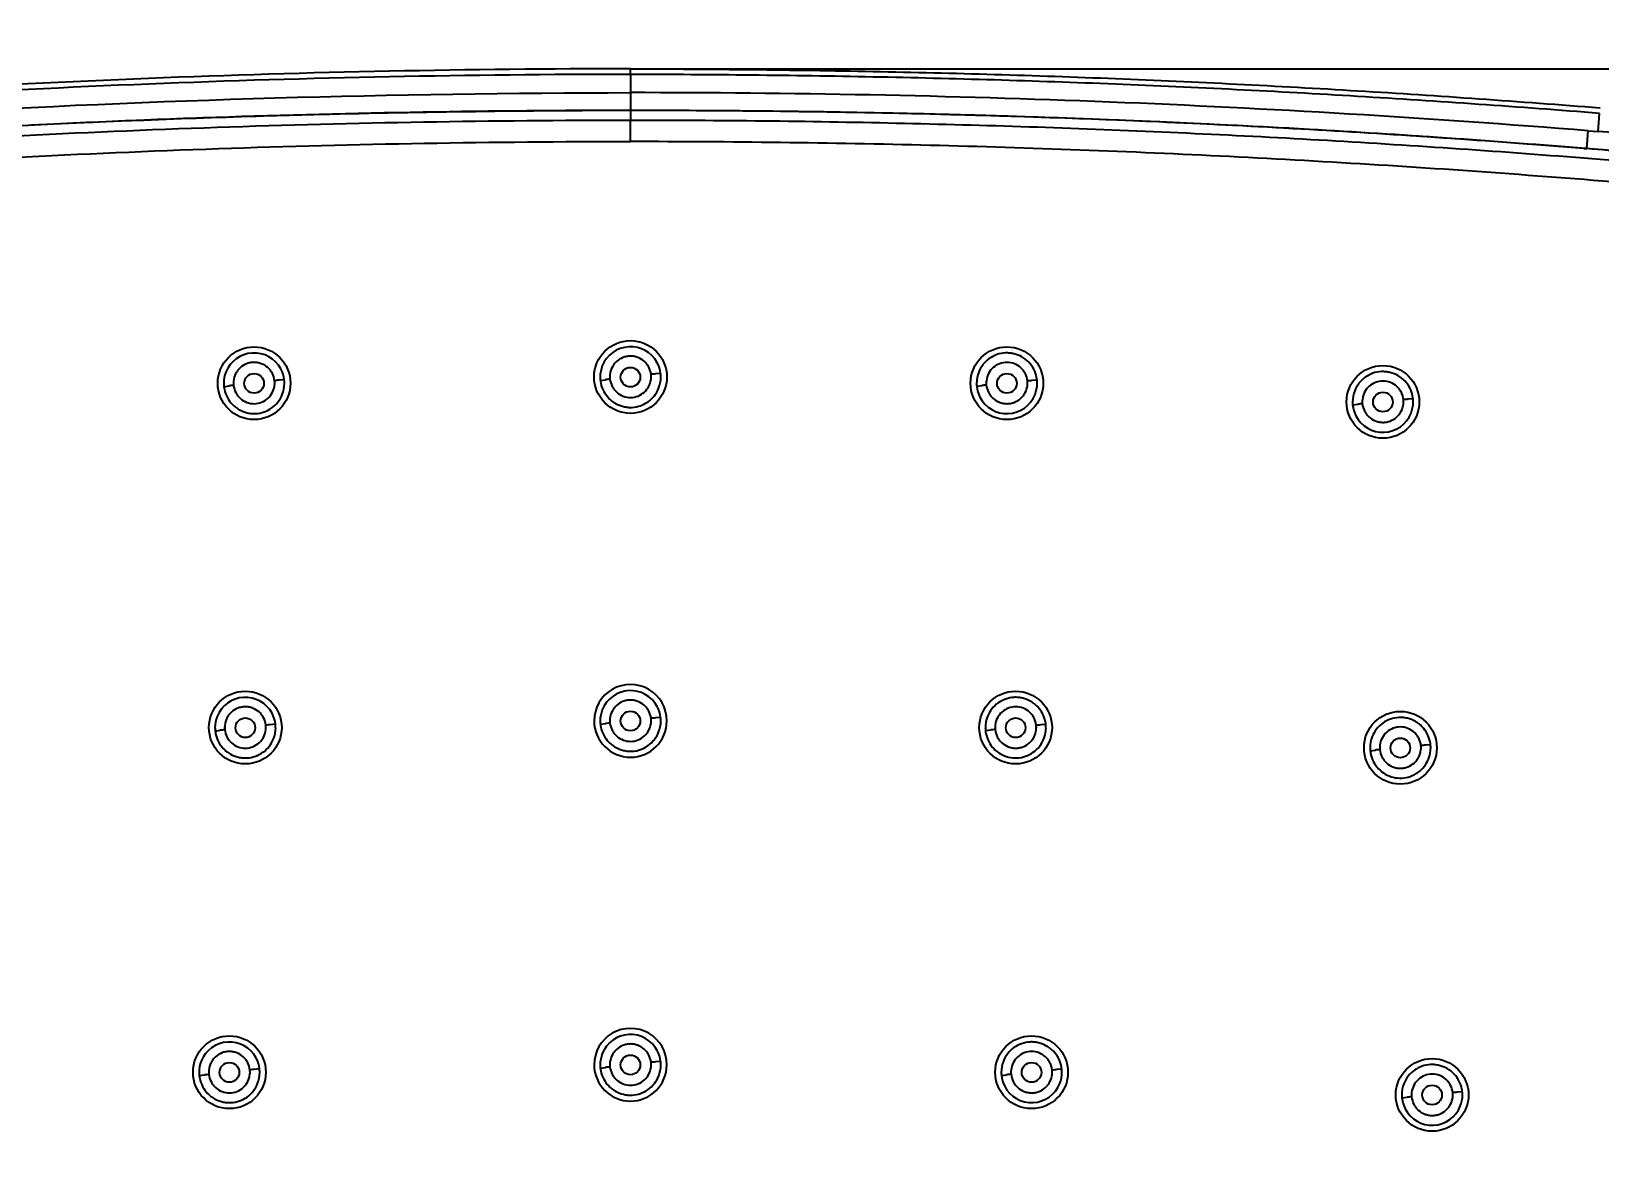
# Model space of a CAD drawing. Header units: inches. Extents: x 440 to 1212, y -520 to 27.
# Drawn here: x 618.9 to 698.5, y -304.6 to -247.6 of the extents above; entities that cross this region are included whole.
import ezdxf

# ---------------------------------------------------------------- set-up
doc = ezdxf.new("R2010")
doc.units = ezdxf.units.IN
doc.header["$LTSCALE"] = 1.21
doc.header["$MEASUREMENT"] = 0
doc.header["$PDMODE"] = 3
doc.header["$PDSIZE"] = 0.3125
doc.layers.get('0').update_dxf_attribs({"linetype": 'CONTINUOUS'})
doc.layers.get('Defpoints').update_dxf_attribs({"linetype": 'CONTINUOUS'})
doc.layers.add('DIM', color=2, linetype='CONTINUOUS')
doc.styles.get("Standard").update_dxf_attribs({"font": 'txt', "width": 0.8})
doc.dimstyles.new('사본 ISO-25', dxfattribs={"dimtxt": 4, "dimasz": 4, "dimexe": 1.25, "dimexo": 0.625, "dimgap": 1, "dimtad": 1, "dimtoh": 1, "dimdec": 1, "dimdsep": 46, "dimtxsty": 'Standard', "dimcen": 2.5, "dimclrd": 3, "dimclre": 3, "dimclrt": 4, "dimadec": 0, "dimazin": 0, "dimtfac": 1, "dimtdec": 1, "dimtmove": 0, "dimatfit": 3, "dimfxl": 1, "dimtfillclr": 4, "dimarcsym": 0})

# ---------------------------------------------------------------- blocks, each defined once
blk = doc.blocks.new('*D0')
at = {"layer": 'Defpoints', "color": 0, "transparency": 16777216}
for p in [(782.723, -176.327), (515.861, -348.016), (782.723, -348.015)]:
    blk.add_point(p, dxfattribs=at)
at = {"layer": 'DIM', "color": 3, "lineweight": -2, "transparency": 16777216}
for p, q in [((515.861, -347.391), (515.861, -175.078)), ((782.723, -347.39), (782.723, -175.077)), ((523.861, -176.328), (774.723, -176.327))]:
    blk.add_line(p, q, dxfattribs=at)
at = {"layer": 'DIM', "color": 3, "transparency": 16777216}
for points in [[(523.861, -174.994), (523.861, -177.661), (515.861, -176.328)], [(774.723, -174.994), (774.723, -177.661), (782.723, -176.327)]]:
    blk.add_solid(points, dxfattribs=at)
at = {"layer": 'DIM', "color": 4, "transparency": 16777216, "insert": (649.292, -171.328), "char_height": 8, "attachment_point": 5, "rotation": 0.00008}
blk.add_mtext('267.5', dxfattribs=at)
blk = doc.blocks.new('*D2')
at = {"layer": 'Defpoints', "color": 0, "transparency": 16777216}
for p in [(649.293, -249.516), (649.281, -446.516), (856.08, -446.529)]:
    blk.add_point(p, dxfattribs=at)
at = {"layer": 'DIM', "color": 3, "lineweight": -2, "transparency": 16777216}
for p, q in [((649.918, -249.516), (857.343, -249.529)), ((856.092, -257.529), (856.081, -438.529)), ((649.906, -446.516), (857.33, -446.529))]:
    blk.add_line(p, q, dxfattribs=at)
at = {"layer": 'DIM', "color": 3, "transparency": 16777216}
for points in [[(854.759, -257.529), (857.426, -257.529), (856.093, -249.529)], [(854.747, -438.529), (857.414, -438.529), (856.08, -446.529)]]:
    blk.add_solid(points, dxfattribs=at)
at = {"layer": 'DIM', "color": 4, "transparency": 16777216, "insert": (851.086, -348.029), "char_height": 8, "attachment_point": 5, "rotation": 89.99638}
blk.add_mtext('197', dxfattribs=at)

msp = doc.modelspace()

# ---------------------------------------------------------------- linework, layer by layer
at = {"color": 7, "linetype": 'Continuous'}
for p, q in [((649.293, -249.802), (649.293, -249.516)), ((649.293, -249.801), (649.293, -251.633)), ((649.293, -251.632), (649.293, -252.118)), ((649.293, -253.196), (649.293, -252.118)), ((698.442, -252.702), (698.516, -251.782)), ((697.866, -253.571), (697.94, -252.664)), ((697.94, -252.664), (698.442, -252.703)), ((697.719, -253.558), (697.866, -253.57)), ((650.824, -264.995), (650.557, -265.016)), ((628.645, -265.661), (628.906, -265.622)), ((631.707, -265.311), (631.444, -265.332)), ((647.762, -265.345), (648.024, -265.305)), ((666.876, -265.636), (667.144, -265.6)), ((669.944, -265.337), (669.681, -265.353)), ((685.973, -266.584), (686.24, -266.549)), ((689.04, -266.284), (688.778, -266.301)), ((650.824, -282.465), (650.558, -282.488)), ((628.199, -283.151), (628.46, -283.114)), ((631.262, -282.807), (630.994, -282.829)), ((647.762, -282.81), (648.024, -282.773)), ((667.322, -283.131), (667.59, -283.097)), ((670.389, -282.827), (670.127, -282.845)), ((686.862, -284.155), (687.13, -284.121)), ((689.929, -283.849), (689.667, -283.869)), ((647.761, -300.274), (648.024, -300.24)), ((650.825, -299.936), (650.558, -299.959)), ((627.389, -300.656), (627.651, -300.622)), ((630.453, -300.317), (630.185, -300.341)), ((668.132, -300.642), (668.4, -300.609)), ((671.199, -300.332), (670.937, -300.353)), ((688.475, -301.79), (688.744, -301.757)), ((691.542, -301.479), (691.281, -301.5))]:
    msp.add_line(p, q, dxfattribs=at)
for centre, radius in [((630.176, -265.485), 1.847), ((649.293, -265.169), 1.847), ((668.411, -265.485), 1.847), ((630.176, -265.493), 0.499), ((649.293, -265.178), 0.499), ((668.41, -265.493), 0.499), ((687.507, -266.433), 1.847), ((687.506, -266.441), 0.499), ((629.73, -282.978), 1.847), ((668.856, -282.978), 1.847), ((629.731, -282.984), 0.499), ((649.293, -282.643), 0.499), ((668.856, -282.984), 0.499), ((688.396, -284.001), 1.847), ((688.394, -284.007), 0.499), ((628.921, -300.486), 1.847), ((669.666, -300.486), 1.847), ((628.922, -300.491), 0.499), ((649.293, -300.109), 0.499), ((669.665, -300.491), 0.499), ((690.01, -301.633), 1.847), ((690.008, -301.638), 0.499)]:
    msp.add_circle(centre, radius, dxfattribs=at)
for centre, radius, start, end in [((649.346, -863.177), 613.662, 90.004956, 94.577354), ((649.368, -863.71), 613.91, 90.006943, 94.575688), ((649.559, -855.258), 604.532, 85.409685, 90.02522), ((650.291, -920.859), 669.226, 90.085441, 91.434488), ((649.338, -877.473), 625.839, 88.610173, 90.004085), ((648.734, -860.903), 609.25, 91.664714, 92.810239), ((649.541, -886.353), 634.713, 91.444751, 91.670803), ((649.7, -860.454), 608.816, 88.218677, 88.605433), ((650.121, -847.709), 596.064, 87.164506, 88.220984), ((650.708, -835.382), 583.723, 86.753944, 87.162188), ((651.672, -819.461), 567.773, 85.34814, 86.76015), ((648.702, -889.47), 637.797, 85.382401, 85.57899), ((649.293, -265.173), 1.541, 28.2996, 158.48691), ((630.176, -265.489), 1.541, 28.29557, 158.48337), ((649.284, -265.175), 1.55, 6.66473, 28.23273), ((630.185, -265.49), 1.55, 158.55026, 180.11852), ((630.167, -265.491), 1.55, 6.66052, 28.22871), ((649.302, -265.174), 1.55, 158.55367, 180.12214), ((649.267, -265.177), 1.514, 180.03392, 184.26907), ((649.296, -265.159), 1.053, 174.45533, 186.4997), ((652.187, -281.19), 16.256, 95.75474, 96.53879), ((649.29, -265.159), 1.053, 354.45539, 6.49873), ((649.274, -265.167), 1.56, 338.24735, 359.63099), ((649.333, -265.168), 1.501, 4.27533, 6.59765), ((649.311, -265.169), 1.523, 359.69289, 4.27033), ((668.421, -265.492), 1.551, 158.42199, 180.04789), ((630.15, -265.493), 1.514, 180.0302, 184.26544), ((630.125, -265.494), 1.489, 184.27076, 186.42399), ((630.993, -281.976), 16.487, 96.4793, 97.26958), ((630.178, -265.475), 1.053, 174.44384, 186.49394), ((633.082, -281.618), 16.368, 95.74372, 96.53753), ((630.172, -265.475), 1.053, 354.44397, 6.49306), ((630.157, -265.483), 1.56, 338.24961, 359.63393), ((630.216, -265.484), 1.501, 4.27342, 6.59317), ((630.194, -265.485), 1.523, 359.69605, 4.26843), ((649.242, -265.178), 1.489, 184.27439, 186.42758), ((650.087, -281.449), 16.275, 96.48126, 97.283), ((668.386, -265.491), 1.517, 180.07441, 183.66467), ((668.368, -265.493), 1.499, 183.66803, 185.48479), ((668.42, -265.486), 1.551, 185.55619, 207.20905), ((668.976, -282.211), 16.712, 95.52667, 96.29429), ((668.414, -265.475), 1.053, 173.5141, 185.54984), ((668.408, -265.475), 1.053, 353.51396, 5.5506), ((671.07, -281.869), 16.574, 94.80702, 95.58908), ((668.4, -265.487), 1.551, 338.09194, 359.74588), ((668.462, -265.483), 1.489, 3.63512, 5.64764), ((668.439, -265.485), 1.513, 359.66921, 3.63036), ((687.517, -266.44), 1.551, 158.41653, 180.037), ((668.41, -265.488), 1.541, 207.28387, 338.0168), ((687.483, -266.439), 1.517, 180.06336, 183.68479), ((687.465, -266.44), 1.499, 183.68821, 185.52092), ((687.516, -266.433), 1.551, 185.59171, 207.2413), ((688.173, -284.122), 17.679, 95.54982, 96.27635), ((687.511, -266.424), 1.053, 173.54241, 185.579), ((687.505, -266.424), 1.053, 353.54227, 5.57968), ((690.288, -283.97), 17.734, 94.88515, 95.6152), ((687.497, -266.434), 1.551, 338.10556, 359.7567), ((687.559, -266.431), 1.489, 3.65455, 5.67147), ((687.535, -266.432), 1.513, 359.68006, 3.64978), ((687.507, -266.436), 1.541, 207.3158, 338.03061), ((649.293, -282.636), 1.847, 359.85678, 180.21478), ((649.293, -282.64), 1.541, 28.18932, 158.4377), ((629.73, -282.981), 1.541, 28.18912, 158.43501), ((649.284, -282.642), 1.55, 6.54455, 28.12163), ((629.739, -282.982), 1.55, 158.50274, 180.0794), ((629.722, -282.983), 1.55, 6.54467, 28.1215), ((649.293, -282.636), 1.847, 180.21587, 359.8557), ((649.302, -282.641), 1.55, 158.50529, 180.08263), ((649.267, -282.644), 1.514, 179.99481, 184.20003), ((649.242, -282.645), 1.489, 184.20529, 186.34314), ((650.543, -303.232), 20.614, 96.38664, 97.01928), ((649.297, -282.629), 1.053, 174.35867, 186.39517), ((652.645, -302.986), 20.604, 95.81329, 96.43229), ((649.29, -282.629), 1.053, 354.35873, 6.39441), ((649.274, -282.634), 1.56, 338.27351, 359.66918), ((649.333, -282.635), 1.501, 4.2093, 6.47743), ((649.312, -282.636), 1.522, 359.73278, 4.20448), ((668.867, -282.984), 1.551, 158.4007, 180.00748), ((629.704, -282.985), 1.514, 179.99163, 184.19854), ((629.679, -282.986), 1.489, 184.2038, 186.34251), ((631, -303.76), 20.801, 96.38826, 97.01385), ((629.733, -282.97), 1.053, 174.34718, 186.39217), ((633.101, -303.506), 20.784, 95.81824, 96.43318), ((629.726, -282.97), 1.053, 354.34734, 6.39155), ((629.712, -282.976), 1.56, 338.27583, 359.6717), ((629.77, -282.976), 1.501, 4.21017, 6.47738), ((629.749, -282.977), 1.522, 359.7355, 4.20534), ((668.833, -282.984), 1.518, 180.03343, 183.72898), ((668.814, -282.985), 1.499, 183.73252, 185.60315), ((669.892, -304.165), 21.193, 95.63059, 96.23606), ((668.861, -282.97), 1.053, 173.61698, 185.64895), ((668.854, -282.97), 1.053, 353.61686, 5.64954), ((671.998, -303.921), 21.159, 95.07147, 95.68402), ((668.908, -282.975), 1.489, 3.70217, 5.72949), ((668.884, -282.977), 1.513, 359.70739, 3.69735), ((688.406, -284.007), 1.552, 158.39581, 179.99787), ((688.372, -284.007), 1.518, 180.0237, 183.74828), ((688.353, -284.008), 1.499, 183.75187, 185.63737), ((689.572, -306.533), 22.545, 95.64822, 96.21849), ((688.401, -283.994), 1.053, 173.64162, 185.67653), ((688.394, -283.994), 1.053, 353.64151, 5.67705), ((691.722, -306.703), 22.926, 95.1433, 95.70753), ((688.447, -283.998), 1.489, 3.71989, 5.75142), ((688.423, -284), 1.513, 359.71688, 3.71506), ((649.293, -300.104), 1.847, 359.89559, 180.15685), ((649.293, -300.106), 1.541, 28.08011, 158.38756), ((628.921, -300.488), 1.541, 28.08281, 158.38556), ((649.284, -300.109), 1.55, 6.42571, 28.01159), ((628.93, -300.49), 1.55, 158.45418, 180.03927), ((628.912, -300.491), 1.55, 6.42917, 28.01441), ((649.293, -300.104), 1.847, 180.1587, 359.89374), ((649.302, -300.108), 1.55, 158.45602, 180.0421), ((649.266, -300.11), 1.514, 179.95578, 184.13124), ((649.242, -300.112), 1.489, 184.13644, 186.25903), ((651.332, -328.165), 28.12, 96.29199, 96.7555), ((649.297, -300.099), 1.053, 174.2612, 186.29148), ((653.435, -327.931), 28.119, 95.87172, 96.32558), ((649.29, -300.099), 1.053, 354.26127, 6.29089), ((649.275, -300.101), 1.56, 338.29892, 359.70761), ((649.334, -300.102), 1.501, 4.14356, 6.35757), ((649.312, -300.103), 1.522, 359.77283, 4.13891), ((669.683, -300.493), 1.559, 158.42668, 179.91981), ((628.894, -300.492), 1.514, 179.95306, 184.1313), ((628.869, -300.494), 1.489, 184.13651, 186.26051), ((630.972, -328.658), 28.232, 96.2958, 96.75622), ((628.923, -300.481), 1.053, 174.25024, 186.29088), ((633.165, -329.283), 29.095, 95.8793, 96.31912), ((628.916, -300.481), 1.053, 354.25034, 6.29037), ((628.902, -300.483), 1.56, 338.30118, 359.70975), ((628.962, -300.484), 1.5, 4.14659, 6.36099), ((628.94, -300.485), 1.522, 359.77516, 4.14194), ((669.643, -300.491), 1.518, 179.99258, 183.7937), ((669.624, -300.492), 1.499, 183.79742, 185.72208), ((669.675, -300.485), 1.551, 185.79225, 207.42621), ((669.665, -300.488), 1.541, 207.4992, 338.11717), ((671.52, -329.429), 28.988, 95.73611, 96.17884), ((669.67, -300.481), 1.053, 173.71857, 185.74855), ((669.663, -300.481), 1.053, 353.71846, 5.74901), ((673.657, -329.474), 29.247, 95.33667, 95.7798), ((669.656, -300.486), 1.551, 338.19054, 359.82545), ((669.717, -300.483), 1.489, 3.76974, 5.81209), ((669.693, -300.484), 1.513, 359.74565, 3.76486), ((690.026, -301.64), 1.559, 158.42238, 179.91143), ((689.986, -301.638), 1.518, 179.98403, 183.81248), ((689.967, -301.639), 1.499, 183.81624, 185.75492), ((690.018, -301.632), 1.551, 185.8248, 207.45544), ((692.092, -332.772), 31.194, 95.74995, 96.1624), ((690.015, -301.628), 1.054, 173.73947, 185.77463), ((690.008, -301.628), 1.053, 353.73937, 5.77503), ((694.338, -333.818), 32.462, 95.40365, 95.80187), ((689.999, -301.633), 1.551, 338.20111, 359.83329), ((690.061, -301.63), 1.489, 3.78618, 5.83271), ((690.037, -301.631), 1.513, 359.75391, 3.78129), ((690.009, -301.635), 1.541, 207.52808, 338.1278)]:
    msp.add_arc(centre, radius, start, end, dxfattribs=at)
for points, knots in [([(649.293, -249.516), (653.4, -249.523), (661.615, -249.606), (673.934, -249.968), (686.245, -250.591), (694.443, -251.169), (698.539, -251.498)], [0, 0, 0, 0, 0.249906, 0.499902, 0.749958, 1, 1, 1, 1]), ([(698.516, -251.783), (694.422, -251.454), (686.227, -250.876), (673.922, -250.254), (661.609, -249.892), (653.398, -249.808), (649.293, -249.802)], [0, 0, 0, 0, 0.250059, 0.500111, 0.750091, 1, 1, 1, 1]), ([(601.223, -252.615), (605.22, -252.293), (621.221, -251.183), (637.265, -250.744), (649.293, -250.724)], [0, 0, 0, 0, 0.250044, 1, 1, 1, 1]), ([(649.293, -251.632), (645.782, -251.632), (638.76, -251.69), (629.984, -251.912), (622.967, -252.184), (617.707, -252.436), (612.448, -252.734), (607.193, -253.077), (601.94, -253.465), (597.566, -253.825), (594.069, -254.134), (591.446, -254.376), (588.825, -254.63), (585.333, -254.991), (580.972, -255.49), (575.756, -256.226), (570.572, -257.163), (567.15, -257.96), (565.453, -258.412)], [0, 0, 0, 0, 0.124999, 0.249998, 0.312498, 0.374998, 0.437497, 0.499997, 0.562496, 0.624996, 0.656246, 0.687495, 0.718745, 0.749995, 0.812497, 0.874997, 0.937499, 1, 1, 1, 1]), ([(755.172, -269.366), (754.301, -268.636), (752.504, -267.241), (750.15, -265.648), (748.208, -264.466), (746.724, -263.626), (745.212, -262.839), (743.159, -261.862), (740.536, -260.767), (737.321, -259.629), (734.058, -258.64), (730.755, -257.79), (727.423, -257.066), (722.952, -256.244), (718.451, -255.601), (713.938, -255.068), (710.548, -254.707), (707.155, -254.376), (703.761, -254.065), (700.365, -253.77), (695.835, -253.402), (690.168, -252.989), (683.364, -252.567), (676.555, -252.221), (669.743, -251.955), (660.656, -251.705), (653.838, -251.632), (649.293, -251.632)], [0, 0, 0, 0, 0.03125, 0.062501, 0.078129, 0.093756, 0.109383, 0.12501, 0.156261, 0.187513, 0.218765, 0.250016, 0.281269, 0.31252, 0.375017, 0.406268, 0.437517, 0.468766, 0.500015, 0.531264, 0.562513, 0.625011, 0.687509, 0.750008, 0.812506, 0.875005, 1, 1, 1, 1]), ([(565.578, -258.881), (567.296, -258.426), (570.756, -257.624), (575.985, -256.683), (581.223, -255.946), (585.585, -255.452), (589.068, -255.098), (591.678, -254.845), (594.289, -254.604), (597.77, -254.296), (602.124, -253.94), (607.351, -253.558), (612.583, -253.22), (619.563, -252.829), (628.297, -252.453), (638.791, -252.182), (645.791, -252.122), (649.293, -252.122)], [0, 0, 0, 0, 0.063344, 0.126565, 0.189402, 0.251889, 0.283068, 0.314233, 0.345391, 0.376544, 0.438842, 0.501139, 0.563439, 0.625748, 0.750404, 0.875143, 1, 1, 1, 1]), ([(649.293, -252.118), (653.793, -252.118), (660.542, -252.193), (669.535, -252.443), (676.274, -252.704), (683.007, -253.039), (689.732, -253.448), (696.448, -253.931), (702.038, -254.394), (706.507, -254.803), (709.858, -255.127), (713.21, -255.473), (716.561, -255.858), (719.911, -256.297), (723.26, -256.805), (726.606, -257.4), (729.947, -258.101), (733.282, -258.926), (736.598, -259.893), (739.876, -261.024), (743.09, -262.34), (745.694, -263.608), (747.718, -264.733), (749.208, -265.633), (750.672, -266.583), (752.585, -267.915), (753.969, -268.987), (754.864, -269.734)], [0, 0, 0, 0, 0.124131, 0.186172, 0.248189, 0.310178, 0.372133, 0.434049, 0.49593, 0.526875, 0.557834, 0.588816, 0.619831, 0.650894, 0.682025, 0.713255, 0.744627, 0.776199, 0.80799, 0.839896, 0.871826, 0.903739, 0.919709, 0.93571, 0.951759, 0.967844, 1, 1, 1, 1]), ([(521.199, -324.071), (521.431, -322.344), (521.821, -319.759), (522.42, -316.327), (522.907, -313.76), (523.429, -311.2), (524.176, -307.794), (525.019, -304.406), (525.987, -301.046), (526.786, -298.538), (527.655, -296.048), (528.596, -293.583), (529.613, -291.153), (531.072, -287.97), (532.699, -284.87), (534.525, -281.884), (535.999, -279.7), (537.577, -277.579), (539.262, -275.546), (541.058, -273.627), (542.955, -271.827), (544.939, -270.135), (547.006, -268.539), (549.163, -267.049), (551.41, -265.674), (553.731, -264.419), (556.9, -262.914), (560.984, -261.334), (566.018, -259.844), (571.138, -258.665), (576.31, -257.74), (581.503, -257.013), (585.834, -256.523), (589.298, -256.172), (591.897, -255.92), (594.497, -255.679), (597.965, -255.373), (602.303, -255.018), (607.512, -254.637), (612.724, -254.3), (619.677, -253.911), (628.378, -253.536), (638.831, -253.266), (645.805, -253.206), (649.293, -253.206)], [0, 0, 0, 0, 0.031186, 0.04677, 0.062352, 0.077936, 0.093525, 0.124742, 0.140395, 0.156097, 0.171838, 0.187582, 0.2033, 0.218978, 0.250232, 0.265879, 0.281585, 0.297375, 0.313151, 0.328818, 0.344386, 0.35992, 0.375472, 0.391088, 0.40681, 0.422578, 0.438298, 0.469564, 0.500817, 0.532169, 0.563546, 0.594814, 0.625979, 0.641549, 0.657121, 0.672696, 0.688273, 0.719429, 0.750582, 0.781734, 0.812887, 0.875209, 0.937572, 1, 1, 1, 1]), ([(649.293, -253.196), (654.368, -253.196), (664.514, -253.324), (679.715, -253.896), (692.359, -254.688), (701.191, -255.406), (706.231, -255.864), (708.749, -256.109), (710.007, -256.236)], [0, 0, 0, 0, 0.250336, 0.500473, 0.75036, 0.875198, 0.937601, 1, 1, 1, 1]), ([(755.738, -268.652), (754.77, -267.841), (752.771, -266.288), (750.131, -264.537), (747.939, -263.251), (746.255, -262.344), (744.538, -261.501), (742.217, -260.462), (739.266, -259.314), (735.665, -258.146), (732.021, -257.161), (728.339, -256.327), (724.628, -255.624), (720.902, -255.026), (717.166, -254.514), (713.425, -254.072), (709.682, -253.683), (704.688, -253.216), (700.941, -252.906), (698.442, -252.702)], [0, 0, 0, 0, 0.062595, 0.125392, 0.156968, 0.188598, 0.220227, 0.251815, 0.3147, 0.377135, 0.439468, 0.501869, 0.564311, 0.626717, 0.689038, 0.751297, 0.813509, 0.875683, 1, 1, 1, 1]), ([(631.218, -265.356), (631.201, -265.23), (631.146, -265.042), (631.008, -264.825), (630.831, -264.639), (630.606, -264.504), (630.359, -264.436), (630.166, -264.42), (629.974, -264.439), (629.728, -264.511), (629.506, -264.65), (629.332, -264.839), (629.198, -265.058), (629.145, -265.247), (629.13, -265.373)], [0, 0, 0, 0, 0.124741, 0.187318, 0.249975, 0.374781, 0.437405, 0.500066, 0.562719, 0.625326, 0.750111, 0.812745, 0.875316, 1, 1, 1, 1]), ([(650.336, -265.04), (650.319, -264.914), (650.263, -264.725), (650.125, -264.509), (649.949, -264.322), (649.724, -264.188), (649.477, -264.12), (649.284, -264.104), (649.092, -264.123), (648.846, -264.195), (648.623, -264.334), (648.45, -264.523), (648.315, -264.742), (648.263, -264.931), (648.248, -265.057)], [0, 0, 0, 0, 0.124742, 0.187319, 0.249977, 0.374787, 0.437412, 0.500073, 0.562727, 0.625333, 0.750116, 0.812748, 0.875318, 1, 1, 1, 1]), ([(669.777, -264.778), (669.709, -264.649), (669.58, -264.467), (669.363, -264.271), (669.119, -264.108), (668.843, -263.999), (668.553, -263.95), (668.26, -263.942), (667.897, -264.014), (667.502, -264.219), (667.179, -264.526), (667.032, -264.785), (666.978, -264.922)], [0, 0, 0, 0, 0.124719, 0.187136, 0.249637, 0.374637, 0.437267, 0.499772, 0.624287, 0.749146, 0.874671, 1, 1, 1, 1]), ([(669.456, -265.373), (669.441, -265.247), (669.389, -265.058), (669.254, -264.839), (669.081, -264.649), (668.804, -264.477), (668.42, -264.402), (668.035, -264.47), (667.7, -264.672), (667.458, -264.98), (667.385, -265.23), (667.368, -265.356)], [0, 0, 0, 0, 0.12493, 0.18762, 0.250377, 0.375378, 0.50034, 0.625266, 0.750255, 0.875109, 1, 1, 1, 1]), ([(669.944, -265.337), (669.939, -265.288), (669.91, -265.095), (669.844, -264.908), (669.777, -264.778)], [0, 0, 0, 0, 0.251388, 1, 1, 1, 1]), ([(688.873, -265.726), (688.805, -265.596), (688.676, -265.415), (688.459, -265.218), (688.215, -265.055), (687.939, -264.946), (687.649, -264.898), (687.356, -264.89), (686.993, -264.962), (686.599, -265.166), (686.276, -265.473), (686.128, -265.733), (686.075, -265.869)], [0, 0, 0, 0, 0.124712, 0.187127, 0.249625, 0.374623, 0.437253, 0.499758, 0.624274, 0.749136, 0.874664, 1, 1, 1, 1]), ([(628.645, -265.661), (628.65, -265.709), (628.681, -265.901), (628.749, -266.086), (628.818, -266.214)], [0, 0, 0, 0, 0.251271, 1, 1, 1, 1]), ([(629.132, -265.594), (629.149, -265.721), (629.205, -265.909), (629.343, -266.125), (629.519, -266.312), (629.799, -266.48), (630.184, -266.548), (630.568, -266.474), (630.9, -266.267), (631.136, -265.955), (631.205, -265.704), (631.22, -265.577)], [0, 0, 0, 0, 0.124926, 0.187615, 0.25037, 0.375367, 0.500328, 0.625256, 0.750248, 0.875107, 1, 1, 1, 1]), ([(647.762, -265.345), (647.767, -265.393), (647.798, -265.585), (647.866, -265.77), (647.935, -265.898)], [0, 0, 0, 0, 0.251269, 1, 1, 1, 1]), ([(647.935, -265.898), (648.003, -266.025), (648.133, -266.204), (648.35, -266.398), (648.594, -266.558), (648.869, -266.664), (649.157, -266.711), (649.448, -266.718), (649.809, -266.646), (650.201, -266.442), (650.522, -266.138), (650.669, -265.881), (650.723, -265.745)], [0, 0, 0, 0, 0.124651, 0.187056, 0.249557, 0.374606, 0.437279, 0.499832, 0.624403, 0.749271, 0.874732, 1, 1, 1, 1]), ([(648.25, -265.278), (648.267, -265.404), (648.323, -265.593), (648.461, -265.809), (648.637, -265.996), (648.917, -266.164), (649.302, -266.232), (649.686, -266.157), (650.018, -265.951), (650.254, -265.639), (650.323, -265.387), (650.338, -265.261)], [0, 0, 0, 0, 0.124927, 0.187617, 0.250373, 0.375372, 0.500335, 0.625263, 0.750254, 0.875109, 1, 1, 1, 1]), ([(667.366, -265.577), (667.382, -265.704), (667.434, -265.893), (667.568, -266.112), (667.741, -266.301), (667.964, -266.439), (668.211, -266.511), (668.403, -266.53), (668.595, -266.515), (668.843, -266.447), (669.067, -266.312), (669.244, -266.125), (669.382, -265.909), (669.437, -265.721), (669.454, -265.594)], [0, 0, 0, 0, 0.124742, 0.187322, 0.249981, 0.37479, 0.437416, 0.500078, 0.562731, 0.625337, 0.750118, 0.812749, 0.875319, 1, 1, 1, 1]), ([(688.553, -266.321), (688.538, -266.195), (688.485, -266.006), (688.351, -265.787), (688.177, -265.598), (687.9, -265.425), (687.516, -265.35), (687.131, -265.419), (686.796, -265.621), (686.555, -265.928), (686.482, -266.179), (686.465, -266.305)], [0, 0, 0, 0, 0.124933, 0.187626, 0.250384, 0.375386, 0.500347, 0.62527, 0.750255, 0.875108, 1, 1, 1, 1]), ([(689.04, -266.284), (689.035, -266.235), (689.006, -266.042), (688.94, -265.855), (688.873, -265.726)], [0, 0, 0, 0, 0.251383, 1, 1, 1, 1]), ([(628.818, -266.214), (628.886, -266.341), (629.016, -266.52), (629.233, -266.714), (629.477, -266.874), (629.752, -266.98), (630.04, -267.027), (630.331, -267.034), (630.692, -266.962), (631.083, -266.758), (631.405, -266.454), (631.552, -266.197), (631.606, -266.061)], [0, 0, 0, 0, 0.12464, 0.18704, 0.249537, 0.374579, 0.43725, 0.499801, 0.624374, 0.749248, 0.874719, 1, 1, 1, 1]), ([(686.463, -266.526), (686.479, -266.652), (686.531, -266.842), (686.666, -267.06), (686.839, -267.25), (687.062, -267.388), (687.308, -267.46), (687.5, -267.479), (687.693, -267.463), (687.94, -267.395), (688.165, -267.26), (688.341, -267.073), (688.479, -266.857), (688.535, -266.668), (688.551, -266.542)], [0, 0, 0, 0, 0.124746, 0.187327, 0.249987, 0.374798, 0.437423, 0.500084, 0.562735, 0.62534, 0.750118, 0.812748, 0.875318, 1, 1, 1, 1]), ([(630.772, -282.853), (630.755, -282.727), (630.7, -282.538), (630.563, -282.321), (630.387, -282.135), (630.162, -281.999), (629.915, -281.931), (629.722, -281.915), (629.53, -281.934), (629.283, -282.005), (629.061, -282.144), (628.887, -282.333), (628.752, -282.551), (628.699, -282.74), (628.684, -282.866)], [0, 0, 0, 0, 0.124748, 0.187327, 0.249984, 0.374787, 0.437407, 0.500064, 0.562714, 0.625317, 0.7501, 0.812734, 0.875308, 1, 1, 1, 1]), ([(650.337, -282.512), (650.319, -282.385), (650.264, -282.197), (650.127, -281.98), (649.951, -281.793), (649.726, -281.658), (649.478, -281.59), (649.286, -281.573), (649.094, -281.592), (648.847, -281.664), (648.625, -281.802), (648.451, -281.991), (648.316, -282.21), (648.263, -282.399), (648.248, -282.525)], [0, 0, 0, 0, 0.124749, 0.187329, 0.249988, 0.374793, 0.437415, 0.500073, 0.562722, 0.625325, 0.750105, 0.812738, 0.87531, 1, 1, 1, 1]), ([(670.222, -282.269), (670.154, -282.14), (670.025, -281.958), (669.808, -281.762), (669.564, -281.599), (669.288, -281.491), (668.998, -281.442), (668.706, -281.434), (668.342, -281.507), (667.948, -281.711), (667.625, -282.017), (667.478, -282.277), (667.424, -282.413)], [0, 0, 0, 0, 0.124712, 0.187128, 0.249627, 0.374626, 0.437258, 0.499765, 0.624282, 0.749143, 0.874666, 1, 1, 1, 1]), ([(669.902, -282.867), (669.887, -282.74), (669.834, -282.551), (669.699, -282.332), (669.525, -282.143), (669.248, -281.971), (668.864, -281.897), (668.479, -281.966), (668.144, -282.168), (667.904, -282.476), (667.831, -282.727), (667.814, -282.853)], [0, 0, 0, 0, 0.124937, 0.187631, 0.250389, 0.375387, 0.500342, 0.625261, 0.750246, 0.875102, 1, 1, 1, 1]), ([(648.25, -282.746), (648.267, -282.872), (648.322, -283.061), (648.46, -283.277), (648.636, -283.464), (648.916, -283.633), (649.3, -283.702), (649.685, -283.628), (650.016, -283.422), (650.253, -283.11), (650.323, -282.859), (650.338, -282.732)], [0, 0, 0, 0, 0.124935, 0.187627, 0.250383, 0.375379, 0.500334, 0.625255, 0.750243, 0.875101, 1, 1, 1, 1]), ([(670.389, -282.827), (670.385, -282.778), (670.356, -282.585), (670.289, -282.398), (670.222, -282.269)], [0, 0, 0, 0, 0.251377, 1, 1, 1, 1]), ([(689.761, -283.292), (689.693, -283.162), (689.564, -282.981), (689.347, -282.785), (689.103, -282.622), (688.826, -282.514), (688.537, -282.465), (688.245, -282.457), (687.881, -282.53), (687.487, -282.734), (687.164, -283.04), (687.017, -283.3), (686.963, -283.436)], [0, 0, 0, 0, 0.124701, 0.187112, 0.249608, 0.374603, 0.437234, 0.499741, 0.62426, 0.749126, 0.874655, 1, 1, 1, 1]), ([(628.199, -283.151), (628.204, -283.199), (628.235, -283.391), (628.303, -283.576), (628.371, -283.704)], [0, 0, 0, 0, 0.251286, 1, 1, 1, 1]), ([(628.371, -283.704), (628.439, -283.832), (628.569, -284.011), (628.786, -284.205), (629.03, -284.366), (629.305, -284.472), (629.593, -284.52), (629.885, -284.527), (630.246, -284.454), (630.638, -284.25), (630.96, -283.946), (631.107, -283.688), (631.16, -283.553)], [0, 0, 0, 0, 0.124649, 0.187049, 0.249544, 0.374576, 0.437239, 0.499782, 0.624346, 0.74922, 0.874703, 1, 1, 1, 1]), ([(628.686, -283.087), (628.703, -283.214), (628.758, -283.402), (628.896, -283.619), (629.072, -283.806), (629.351, -283.974), (629.736, -284.044), (630.12, -283.97), (630.452, -283.763), (630.689, -283.452), (630.759, -283.2), (630.774, -283.074)], [0, 0, 0, 0, 0.124934, 0.187625, 0.25038, 0.375373, 0.500326, 0.625247, 0.750237, 0.875099, 1, 1, 1, 1]), ([(647.762, -282.81), (647.767, -282.858), (647.798, -283.05), (647.866, -283.235), (647.934, -283.363)], [0, 0, 0, 0, 0.251284, 1, 1, 1, 1]), ([(647.934, -283.363), (648.002, -283.491), (648.132, -283.67), (648.349, -283.864), (648.593, -284.024), (648.868, -284.131), (649.156, -284.178), (649.448, -284.185), (649.809, -284.113), (650.201, -283.909), (650.522, -283.605), (650.669, -283.347), (650.723, -283.212)], [0, 0, 0, 0, 0.124664, 0.187072, 0.249573, 0.374614, 0.43728, 0.499825, 0.624386, 0.749251, 0.874719, 1, 1, 1, 1]), ([(667.322, -283.131), (667.327, -283.18), (667.356, -283.372), (667.421, -283.559), (667.488, -283.689)], [0, 0, 0, 0, 0.250942, 1, 1, 1, 1]), ([(667.488, -283.689), (667.556, -283.819), (667.728, -284.061), (668.078, -284.335), (668.492, -284.498), (668.933, -284.542), (669.368, -284.455), (669.761, -284.251), (670.084, -283.947), (670.231, -283.69), (670.285, -283.555)], [0, 0, 0, 0, 0.125078, 0.250771, 0.375943, 0.500687, 0.625462, 0.750602, 0.875403, 1, 1, 1, 1]), ([(667.813, -283.074), (667.828, -283.2), (667.881, -283.389), (668.015, -283.608), (668.189, -283.797), (668.412, -283.935), (668.659, -284.007), (668.851, -284.026), (669.043, -284.009), (669.291, -283.941), (669.515, -283.805), (669.691, -283.618), (669.829, -283.402), (669.884, -283.214), (669.901, -283.087)], [0, 0, 0, 0, 0.12475, 0.187332, 0.249992, 0.374799, 0.437422, 0.500079, 0.562729, 0.625331, 0.750109, 0.81274, 0.875312, 1, 1, 1, 1]), ([(670.285, -283.555), (670.339, -283.42), (670.386, -283.228), (670.397, -283.033), (670.397, -282.984)], [0, 0, 0, 0, 0.748606, 1, 1, 1, 1]), ([(689.442, -283.89), (689.427, -283.763), (689.374, -283.574), (689.239, -283.356), (689.065, -283.167), (688.788, -282.994), (688.404, -282.921), (688.019, -282.99), (687.684, -283.192), (687.444, -283.5), (687.371, -283.751), (687.354, -283.877)], [0, 0, 0, 0, 0.124941, 0.187636, 0.250395, 0.375395, 0.500349, 0.625265, 0.750247, 0.875101, 1, 1, 1, 1]), ([(689.929, -283.849), (689.924, -283.801), (689.895, -283.608), (689.828, -283.421), (689.761, -283.292)], [0, 0, 0, 0, 0.251372, 1, 1, 1, 1]), ([(686.862, -284.155), (686.866, -284.204), (686.895, -284.396), (686.961, -284.583), (687.028, -284.713)], [0, 0, 0, 0, 0.250945, 1, 1, 1, 1]), ([(687.353, -284.098), (687.369, -284.225), (687.421, -284.414), (687.556, -284.632), (687.73, -284.821), (687.953, -284.959), (688.199, -285.031), (688.391, -285.049), (688.584, -285.033), (688.831, -284.965), (689.055, -284.829), (689.231, -284.642), (689.369, -284.426), (689.424, -284.237), (689.441, -284.111)], [0, 0, 0, 0, 0.124754, 0.187337, 0.249999, 0.374807, 0.43743, 0.500086, 0.562734, 0.625335, 0.75011, 0.81274, 0.875311, 1, 1, 1, 1]), ([(689.824, -284.578), (689.878, -284.443), (689.926, -284.251), (689.936, -284.056), (689.936, -284.007)], [0, 0, 0, 0, 0.748603, 1, 1, 1, 1]), ([(687.028, -284.713), (687.095, -284.842), (687.267, -285.085), (687.618, -285.359), (688.032, -285.521), (688.473, -285.565), (688.908, -285.478), (689.301, -285.274), (689.624, -284.97), (689.77, -284.713), (689.824, -284.578)], [0, 0, 0, 0, 0.125098, 0.250804, 0.375982, 0.500725, 0.625494, 0.750623, 0.875414, 1, 1, 1, 1]), ([(629.963, -300.365), (629.946, -300.239), (629.891, -300.05), (629.754, -299.833), (629.579, -299.646), (629.354, -299.511), (629.107, -299.442), (628.914, -299.425), (628.722, -299.444), (628.476, -299.515), (628.253, -299.653), (628.079, -299.842), (627.943, -300.06), (627.89, -300.249), (627.875, -300.375)], [0, 0, 0, 0, 0.124754, 0.187335, 0.249992, 0.374792, 0.437411, 0.500065, 0.562711, 0.625312, 0.750092, 0.812727, 0.875302, 1, 1, 1, 1]), ([(650.337, -299.983), (650.32, -299.857), (650.265, -299.668), (650.128, -299.451), (649.952, -299.264), (649.728, -299.128), (649.48, -299.06), (649.288, -299.043), (649.096, -299.061), (648.849, -299.133), (648.626, -299.271), (648.452, -299.46), (648.317, -299.678), (648.264, -299.867), (648.249, -299.993)], [0, 0, 0, 0, 0.124755, 0.187337, 0.249996, 0.374799, 0.437418, 0.500072, 0.562719, 0.62532, 0.750097, 0.812731, 0.875304, 1, 1, 1, 1]), ([(671.03, -299.775), (670.963, -299.646), (670.833, -299.465), (670.616, -299.269), (670.372, -299.106), (670.096, -298.998), (669.807, -298.949), (669.514, -298.942), (669.151, -299.014), (668.758, -299.218), (668.435, -299.525), (668.287, -299.784), (668.234, -299.92)], [0, 0, 0, 0, 0.124705, 0.187118, 0.249615, 0.374615, 0.437248, 0.499758, 0.624279, 0.749142, 0.874663, 1, 1, 1, 1]), ([(670.711, -300.375), (670.696, -300.249), (670.643, -300.06), (670.508, -299.841), (670.334, -299.652), (670.056, -299.481), (669.672, -299.407), (669.287, -299.477), (668.953, -299.68), (668.712, -299.988), (668.64, -300.239), (668.623, -300.365)], [0, 0, 0, 0, 0.124943, 0.187638, 0.250397, 0.375392, 0.500342, 0.625255, 0.750237, 0.875096, 1, 1, 1, 1]), ([(647.761, -300.274), (647.767, -300.323), (647.797, -300.515), (647.865, -300.7), (647.933, -300.828)], [0, 0, 0, 0, 0.251299, 1, 1, 1, 1]), ([(648.25, -300.214), (648.267, -300.34), (648.321, -300.529), (648.459, -300.746), (648.634, -300.933), (648.914, -301.102), (649.299, -301.172), (649.683, -301.099), (650.015, -300.893), (650.252, -300.582), (650.322, -300.33), (650.338, -300.204)], [0, 0, 0, 0, 0.124941, 0.187634, 0.250391, 0.375385, 0.500334, 0.625249, 0.750234, 0.875095, 1, 1, 1, 1]), ([(671.199, -300.332), (671.194, -300.283), (671.164, -300.091), (671.098, -299.904), (671.03, -299.775)], [0, 0, 0, 0, 0.251366, 1, 1, 1, 1]), ([(691.373, -300.922), (691.306, -300.792), (691.176, -300.611), (690.959, -300.415), (690.715, -300.253), (690.439, -300.145), (690.15, -300.097), (689.858, -300.089), (689.495, -300.161), (689.101, -300.365), (688.778, -300.672), (688.631, -300.931), (688.577, -301.067)], [0, 0, 0, 0, 0.124689, 0.187096, 0.249589, 0.374582, 0.437214, 0.499724, 0.624247, 0.749117, 0.874648, 1, 1, 1, 1]), ([(627.389, -300.656), (627.394, -300.705), (627.425, -300.896), (627.493, -301.082), (627.561, -301.21)], [0, 0, 0, 0, 0.251301, 1, 1, 1, 1]), ([(627.561, -301.21), (627.629, -301.338), (627.759, -301.518), (627.976, -301.712), (628.22, -301.873), (628.495, -301.98), (628.783, -302.027), (629.075, -302.034), (629.436, -301.962), (629.829, -301.758), (630.151, -301.453), (630.298, -301.195), (630.352, -301.06)], [0, 0, 0, 0, 0.124657, 0.187059, 0.249552, 0.374575, 0.437231, 0.499767, 0.624322, 0.749196, 0.874689, 1, 1, 1, 1]), ([(627.876, -300.596), (627.893, -300.722), (627.948, -300.911), (628.085, -301.128), (628.261, -301.315), (628.54, -301.484), (628.925, -301.554), (629.309, -301.481), (629.641, -301.275), (629.879, -300.964), (629.949, -300.713), (629.964, -300.586)], [0, 0, 0, 0, 0.12494, 0.187632, 0.250388, 0.375378, 0.500326, 0.625242, 0.750229, 0.875093, 1, 1, 1, 1]), ([(647.933, -300.828), (648.001, -300.957), (648.131, -301.136), (648.348, -301.33), (648.592, -301.491), (648.867, -301.598), (649.156, -301.645), (649.447, -301.652), (649.809, -301.58), (650.201, -301.376), (650.523, -301.071), (650.67, -300.813), (650.724, -300.678)], [0, 0, 0, 0, 0.124676, 0.187086, 0.249587, 0.374621, 0.43728, 0.499818, 0.624369, 0.749233, 0.874709, 1, 1, 1, 1]), ([(668.622, -300.586), (668.638, -300.713), (668.691, -300.902), (668.826, -301.12), (669, -301.309), (669.223, -301.447), (669.47, -301.518), (669.662, -301.536), (669.855, -301.52), (670.102, -301.451), (670.326, -301.315), (670.502, -301.128), (670.639, -300.911), (670.694, -300.722), (670.71, -300.596)], [0, 0, 0, 0, 0.124756, 0.18734, 0.25, 0.374805, 0.437424, 0.500079, 0.562725, 0.625325, 0.750101, 0.812732, 0.875306, 1, 1, 1, 1]), ([(691.056, -301.522), (691.04, -301.396), (690.987, -301.207), (690.852, -300.989), (690.678, -300.8), (690.4, -300.628), (690.016, -300.555), (689.631, -300.625), (689.297, -300.827), (689.057, -301.136), (688.985, -301.387), (688.968, -301.513)], [0, 0, 0, 0, 0.124946, 0.187643, 0.250402, 0.375399, 0.500348, 0.625259, 0.750239, 0.875096, 1, 1, 1, 1]), ([(691.542, -301.479), (691.537, -301.43), (691.508, -301.237), (691.441, -301.051), (691.373, -300.922)], [0, 0, 0, 0, 0.251361, 1, 1, 1, 1]), ([(688.967, -301.734), (688.983, -301.861), (689.036, -302.05), (689.171, -302.268), (689.345, -302.457), (689.569, -302.594), (689.815, -302.665), (690.007, -302.684), (690.2, -302.667), (690.447, -302.598), (690.671, -302.462), (690.847, -302.275), (690.984, -302.058), (691.039, -301.87), (691.055, -301.743)], [0, 0, 0, 0, 0.124759, 0.187344, 0.250006, 0.374812, 0.437432, 0.500086, 0.562731, 0.62533, 0.750102, 0.812733, 0.875305, 1, 1, 1, 1])]:
    msp.add_open_spline(points, degree=3, knots=knots, dxfattribs=at)

# ---------------------------------------------------------------- dimensions: what is measured, and where the dimension line sits
at = {"layer": 'DIM'}
dim = msp.add_aligned_dim(p1=(515.861, -348.016), p2=(782.723, -348.015), distance=171.688, text='267.5', dimstyle='사본 ISO-25', override={"dimtxt": 8, "dimasz": 8}, dxfattribs=at)
dim.commit()
dim.dimension.update_dxf_attribs({"geometry": '*D0', "text_midpoint": (649.292, -171.328)})
dim = msp.add_aligned_dim(p1=(649.293, -249.516), p2=(649.281, -446.516), distance=206.799, dimstyle='사본 ISO-25', override={"dimtxt": 8, "dimasz": 8}, dxfattribs=at)
dim.commit()
dim.dimension.update_dxf_attribs({"geometry": '*D2', "text_midpoint": (851.086, -348.029)})

doc.saveas('drawing.dxf')
